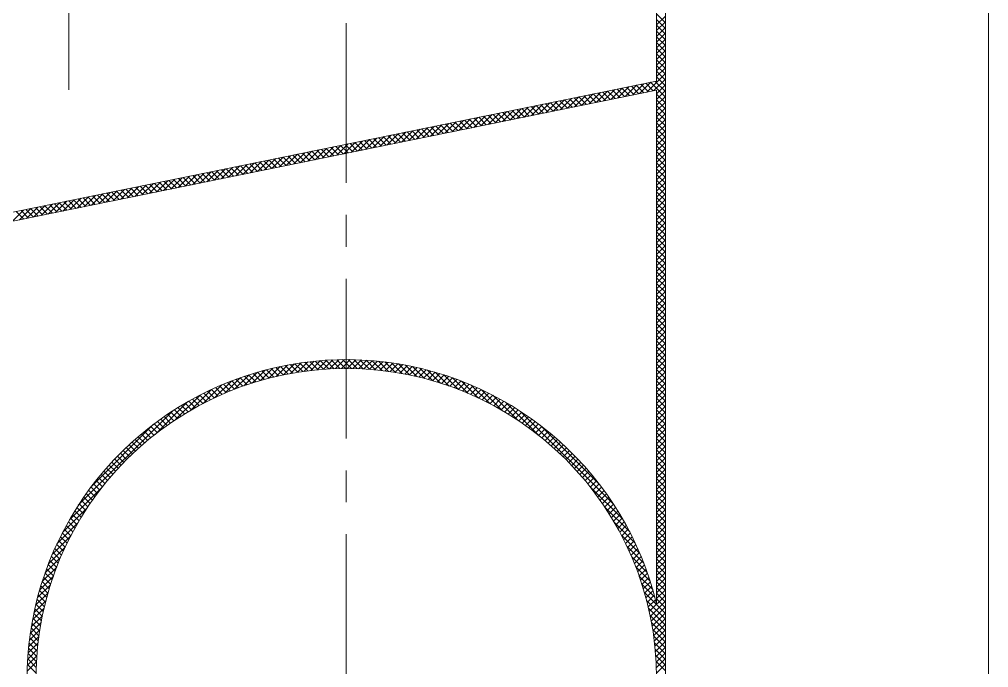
# Model space of a CAD drawing. Header units: millimetres. Extents: x 3384 to 3978, y 1077 to 1497.
# Drawn here: x 3645.96 to 3661.12, y 1142.25 to 1152.39 of the extents above; entities that cross this region are included whole.
import ezdxf

# ---------------------------------------------------------------- set-up
doc = ezdxf.new("R2010")
doc.units = ezdxf.units.MM
doc.linetypes.add('CENTERX2', pattern=[4, 2.5, -0.5, 0.5, -0.5])
for name, color, linetype, lineweight, true_color in [('1', 1, 'Continuous', 18, 0xff0000), ('2', 2, 'Continuous', 18, 0xffff00), ('3', 3, 'CENTERX2', 18, 0x00ff00)]:
    doc.layers.add(name, color=color, linetype=linetype, lineweight=lineweight, true_color=true_color)

msp = doc.modelspace()

# ---------------------------------------------------------------- linework, layer by layer
at = {"layer": '1'}
for p, q in [((3661.12028, 1198.41964), (3661.12028, 1133.16887)), ((3656.06459, 1189.51403), (3656.06459, 1142.07448)), ((3655.9262, 1180.16067), (3655.9262, 1151.42784)), ((3643.82651, 1148.96078), (3655.9262, 1151.42784)), ((3643.88261, 1148.83098), (3655.9262, 1151.2866)), ((3655.9262, 1151.2866), (3655.9262, 1143.24187))]:
    msp.add_line(p, q, dxfattribs=at)
msp.add_circle((3651.07161, 1142.07448), 4.85459, dxfattribs=at)
msp.add_arc((3651.07161, 1142.07448), 4.99298, 13.521266, 221.296095, dxfattribs=at)
at = {"layer": '2'}
for p, q in [((3656.06459, 1152.34214), (3655.9262, 1152.48053)), ((3655.9262, 1152.30706), (3656.06459, 1152.44545)), ((3656.06459, 1152.25234), (3655.9262, 1152.39073)), ((3655.9262, 1152.21726), (3656.06459, 1152.35565)), ((3656.06459, 1152.16254), (3655.9262, 1152.30093)), ((3655.9262, 1152.12745), (3656.06459, 1152.26584)), ((3656.06459, 1152.07273), (3655.9262, 1152.21112)), ((3655.9262, 1152.03765), (3656.06459, 1152.17604)), ((3656.06459, 1151.98293), (3655.9262, 1152.12132)), ((3655.9262, 1151.94785), (3656.06459, 1152.08624)), ((3656.06459, 1151.89313), (3655.9262, 1152.03152)), ((3655.9262, 1151.85805), (3656.06459, 1151.99644)), ((3656.06459, 1151.80333), (3655.9262, 1151.94172)), ((3655.9262, 1151.76824), (3656.06459, 1151.90663)), ((3656.06459, 1151.71352), (3655.9262, 1151.85191)), ((3655.9262, 1151.67844), (3656.06459, 1151.81683)), ((3656.06459, 1151.62372), (3655.9262, 1151.76211)), ((3655.9262, 1151.58864), (3656.06459, 1151.72703)), ((3656.06459, 1151.53392), (3655.9262, 1151.67231)), ((3655.9262, 1151.49884), (3656.06459, 1151.63723)), ((3656.06459, 1151.44412), (3655.9262, 1151.58251)), ((3655.65961, 1151.23225), (3655.83702, 1151.40965)), ((3655.77241, 1151.25524), (3656.06459, 1151.54742)), ((3655.88522, 1151.27824), (3656.06459, 1151.45762)), ((3656.06459, 1151.26451), (3655.90549, 1151.42361)), ((3656.06459, 1151.35431), (3655.9262, 1151.4927)), ((3654.9828, 1151.09425), (3655.16021, 1151.27166)), ((3655.0956, 1151.11725), (3655.27301, 1151.29466)), ((3655.27687, 1151.15421), (3655.15955, 1151.27152)), ((3655.2084, 1151.14025), (3655.38581, 1151.31766)), ((3655.35146, 1151.16942), (3655.23415, 1151.28673)), ((3655.42606, 1151.18462), (3655.30874, 1151.30194)), ((3655.3212, 1151.16325), (3655.49861, 1151.34066)), ((3655.50065, 1151.19983), (3655.38334, 1151.31715)), ((3655.43401, 1151.18625), (3655.61142, 1151.36366)), ((3655.57525, 1151.21504), (3655.45793, 1151.33236)), ((3655.64984, 1151.23025), (3655.53252, 1151.34757)), ((3655.54681, 1151.20925), (3655.72422, 1151.38665)), ((3655.72443, 1151.24546), (3655.60712, 1151.36278)), ((3655.79903, 1151.26067), (3655.68171, 1151.37799)), ((3655.87362, 1151.27588), (3655.7563, 1151.3932)), ((3656.06459, 1151.17471), (3655.8309, 1151.40841)), ((3655.9262, 1151.22943), (3656.06459, 1151.36782)), ((3655.9262, 1151.13963), (3656.06459, 1151.27802)), ((3654.19318, 1150.93325), (3654.37059, 1151.11066)), ((3654.30598, 1150.95625), (3654.48339, 1151.13366)), ((3654.53094, 1151.00211), (3654.41362, 1151.11943)), ((3654.41879, 1150.97925), (3654.5962, 1151.15666)), ((3654.60553, 1151.01732), (3654.48821, 1151.13464)), ((3654.53159, 1151.00225), (3654.709, 1151.17966)), ((3654.68012, 1151.03253), (3654.56281, 1151.14985)), ((3654.75472, 1151.04774), (3654.6374, 1151.16506)), ((3654.64439, 1151.02525), (3654.8218, 1151.20266)), ((3654.82931, 1151.06295), (3654.71199, 1151.18027)), ((3654.75719, 1151.04825), (3654.9346, 1151.22566)), ((3654.9039, 1151.07816), (3654.78659, 1151.19548)), ((3654.9785, 1151.09337), (3654.86118, 1151.21069)), ((3654.87, 1151.07125), (3655.04741, 1151.24866)), ((3655.05309, 1151.10858), (3654.93577, 1151.2259)), ((3655.12768, 1151.12379), (3655.01037, 1151.2411)), ((3655.20228, 1151.139), (3655.08496, 1151.25631)), ((3656.06459, 1151.08491), (3655.9262, 1151.2233)), ((3655.9262, 1151.04982), (3656.06459, 1151.18821)), ((3656.06459, 1150.9951), (3655.9262, 1151.13349)), ((3653.51637, 1150.79525), (3653.69378, 1150.97266)), ((3653.62917, 1150.81825), (3653.80658, 1150.99566)), ((3653.785, 1150.85002), (3653.66769, 1150.96734)), ((3653.74197, 1150.84125), (3653.91938, 1151.01866)), ((3653.8596, 1150.86523), (3653.74228, 1150.98255)), ((3653.93419, 1150.88044), (3653.81687, 1150.99776)), ((3653.85477, 1150.86425), (3654.03218, 1151.04166)), ((3654.00878, 1150.89565), (3653.89147, 1151.01297)), ((3654.08338, 1150.91086), (3653.96606, 1151.02818)), ((3653.96758, 1150.88725), (3654.14499, 1151.06466)), ((3654.15797, 1150.92607), (3654.04065, 1151.04339)), ((3654.08038, 1150.91025), (3654.25779, 1151.08766)), ((3654.23256, 1150.94128), (3654.11525, 1151.05859)), ((3654.30716, 1150.95649), (3654.18984, 1151.0738)), ((3654.38175, 1150.9717), (3654.26443, 1151.08901)), ((3654.45634, 1150.98691), (3654.33903, 1151.10422)), ((3655.9262, 1150.96002), (3656.06459, 1151.09841)), ((3656.06459, 1150.9053), (3655.9262, 1151.04369)), ((3655.9262, 1150.87022), (3656.06459, 1151.00861)), ((3652.72675, 1150.63425), (3652.90416, 1150.81166)), ((3652.83955, 1150.65725), (3653.01696, 1150.83466)), ((3653.03907, 1150.69793), (3652.92175, 1150.81525)), ((3652.95236, 1150.68025), (3653.12977, 1150.85766)), ((3653.11366, 1150.71314), (3652.99635, 1150.83046)), ((3653.06516, 1150.70325), (3653.24257, 1150.88066)), ((3653.18826, 1150.72835), (3653.07094, 1150.84567)), ((3653.26285, 1150.74356), (3653.14553, 1150.86088)), ((3653.17796, 1150.72625), (3653.35537, 1150.90366)), ((3653.33744, 1150.75877), (3653.22013, 1150.87608)), ((3653.29076, 1150.74925), (3653.46817, 1150.92666)), ((3653.41204, 1150.77398), (3653.29472, 1150.89129)), ((3653.48663, 1150.78919), (3653.36931, 1150.9065)), ((3653.40357, 1150.77225), (3653.58097, 1150.94966)), ((3653.56122, 1150.8044), (3653.44391, 1150.92171)), ((3653.63582, 1150.8196), (3653.5185, 1150.93692)), ((3653.71041, 1150.83481), (3653.59309, 1150.95213)), ((3656.06459, 1150.8155), (3655.9262, 1150.95389)), ((3655.9262, 1150.78042), (3656.06459, 1150.9188)), ((3656.06459, 1150.7257), (3655.9262, 1150.86409)), ((3655.9262, 1150.69061), (3656.06459, 1150.829)), ((3652.04994, 1150.49625), (3652.22735, 1150.67366)), ((3652.16274, 1150.51925), (3652.34015, 1150.69666)), ((3652.29314, 1150.54584), (3652.17582, 1150.66316)), ((3652.36773, 1150.56105), (3652.25041, 1150.67837)), ((3652.27554, 1150.54225), (3652.45295, 1150.71966)), ((3652.44232, 1150.57626), (3652.32501, 1150.69357)), ((3652.38834, 1150.56525), (3652.56575, 1150.74266)), ((3652.51692, 1150.59147), (3652.3996, 1150.70878)), ((3652.59151, 1150.60668), (3652.47419, 1150.72399)), ((3652.50115, 1150.58825), (3652.67856, 1150.76566)), ((3652.6661, 1150.62189), (3652.54879, 1150.7392)), ((3652.61395, 1150.61125), (3652.79136, 1150.78866)), ((3652.7407, 1150.63709), (3652.62338, 1150.75441)), ((3652.81529, 1150.6523), (3652.69797, 1150.76962)), ((3652.88988, 1150.66751), (3652.77257, 1150.78483)), ((3652.96448, 1150.68272), (3652.84716, 1150.80004)), ((3656.06459, 1150.63589), (3655.9262, 1150.77428)), ((3655.9262, 1150.60081), (3656.06459, 1150.7392)), ((3656.06459, 1150.54609), (3655.9262, 1150.68448)), ((3651.26032, 1150.33525), (3651.43773, 1150.51266)), ((3651.37312, 1150.35825), (3651.55053, 1150.53566)), ((3651.5472, 1150.39375), (3651.42989, 1150.51106)), ((3651.48593, 1150.38125), (3651.66334, 1150.55866)), ((3651.6218, 1150.40896), (3651.50448, 1150.52627)), ((3651.69639, 1150.42417), (3651.57907, 1150.54148)), ((3651.59873, 1150.40425), (3651.77614, 1150.58166)), ((3651.77098, 1150.43938), (3651.65367, 1150.55669)), ((3651.71153, 1150.42725), (3651.88894, 1150.60466)), ((3651.84558, 1150.45458), (3651.72826, 1150.5719)), ((3651.92017, 1150.46979), (3651.80285, 1150.58711)), ((3651.82433, 1150.45025), (3652.00174, 1150.62766)), ((3651.99476, 1150.485), (3651.87745, 1150.60232)), ((3651.93714, 1150.47325), (3652.11454, 1150.65066)), ((3652.06936, 1150.50021), (3651.95204, 1150.61753)), ((3652.14395, 1150.51542), (3652.02663, 1150.63274)), ((3652.21854, 1150.53063), (3652.10123, 1150.64795)), ((3655.9262, 1150.51101), (3656.06459, 1150.6494)), ((3656.06459, 1150.45629), (3655.9262, 1150.59468)), ((3655.9262, 1150.42121), (3656.06459, 1150.55959)), ((3656.06459, 1150.36649), (3655.9262, 1150.50488)), ((3650.4707, 1150.17426), (3650.64811, 1150.35167)), ((3650.58351, 1150.19726), (3650.76092, 1150.37467)), ((3650.80127, 1150.24166), (3650.68395, 1150.35897)), ((3650.69631, 1150.22026), (3650.87372, 1150.39767)), ((3650.87586, 1150.25687), (3650.75854, 1150.37418)), ((3650.80911, 1150.24326), (3650.98652, 1150.42067)), ((3650.95046, 1150.27207), (3650.83314, 1150.38939)), ((3651.02505, 1150.28728), (3650.90773, 1150.4046)), ((3650.92191, 1150.26626), (3651.09932, 1150.44366)), ((3651.09964, 1150.30249), (3650.98233, 1150.41981)), ((3651.03472, 1150.28925), (3651.21213, 1150.46666)), ((3651.17424, 1150.3177), (3651.05692, 1150.43502)), ((3651.24883, 1150.33291), (3651.13151, 1150.45023)), ((3651.14752, 1150.31225), (3651.32493, 1150.48966)), ((3651.32342, 1150.34812), (3651.20611, 1150.46544)), ((3651.39802, 1150.36333), (3651.2807, 1150.48065)), ((3651.47261, 1150.37854), (3651.35529, 1150.49586)), ((3655.9262, 1150.3314), (3656.06459, 1150.46979)), ((3656.06459, 1150.27668), (3655.9262, 1150.41507)), ((3655.9262, 1150.2416), (3656.06459, 1150.37999)), ((3649.79389, 1150.03626), (3649.9713, 1150.21367)), ((3649.90669, 1150.05926), (3650.0841, 1150.23667)), ((3650.05533, 1150.08956), (3649.93802, 1150.20688)), ((3650.12993, 1150.10477), (3650.01261, 1150.22209)), ((3650.0195, 1150.08226), (3650.19691, 1150.25967)), ((3650.20452, 1150.11998), (3650.0872, 1150.2373)), ((3650.1323, 1150.10526), (3650.30971, 1150.28267)), ((3650.27911, 1150.13519), (3650.1618, 1150.25251)), ((3650.35371, 1150.1504), (3650.23639, 1150.26772)), ((3650.2451, 1150.12826), (3650.42251, 1150.30567)), ((3650.4283, 1150.16561), (3650.31098, 1150.28293)), ((3650.3579, 1150.15126), (3650.53531, 1150.32867)), ((3650.50289, 1150.18082), (3650.38558, 1150.29814)), ((3650.57749, 1150.19603), (3650.46017, 1150.31335)), ((3650.65208, 1150.21124), (3650.53476, 1150.32855)), ((3650.72667, 1150.22645), (3650.60936, 1150.34376)), ((3656.06459, 1150.18688), (3655.9262, 1150.32527)), ((3655.9262, 1150.1518), (3656.06459, 1150.29019)), ((3656.06459, 1150.09708), (3655.9262, 1150.23547)), ((3655.9262, 1150.06199), (3656.06459, 1150.20038)), ((3649.00427, 1149.87526), (3649.18168, 1150.05267)), ((3649.11708, 1149.89826), (3649.29449, 1150.07567)), ((3649.3094, 1149.93747), (3649.19208, 1150.05479)), ((3649.22988, 1149.92126), (3649.40729, 1150.09867)), ((3649.38399, 1149.95268), (3649.26668, 1150.07)), ((3649.45859, 1149.96789), (3649.34127, 1150.08521)), ((3649.34268, 1149.94426), (3649.52009, 1150.12167)), ((3649.53318, 1149.9831), (3649.41586, 1150.10042)), ((3649.45548, 1149.96726), (3649.63289, 1150.14467)), ((3649.60777, 1149.99831), (3649.49046, 1150.11563)), ((3649.68237, 1150.01352), (3649.56505, 1150.13084)), ((3649.56829, 1149.99026), (3649.7457, 1150.16767)), ((3649.75696, 1150.02873), (3649.63964, 1150.14604)), ((3649.68109, 1150.01326), (3649.8585, 1150.19067)), ((3649.83155, 1150.04394), (3649.71424, 1150.16125)), ((3649.90615, 1150.05915), (3649.78883, 1150.17646)), ((3649.98074, 1150.07436), (3649.86342, 1150.19167)), ((3656.06459, 1150.00728), (3655.9262, 1150.14567)), ((3655.9262, 1149.97219), (3656.06459, 1150.11058)), ((3656.06459, 1149.91747), (3655.9262, 1150.05586)), ((3648.32746, 1149.73726), (3648.50487, 1149.91467)), ((3648.44026, 1149.76026), (3648.61767, 1149.93767)), ((3648.56347, 1149.78538), (3648.44615, 1149.9027)), ((3648.63806, 1149.80059), (3648.52074, 1149.91791)), ((3648.55307, 1149.78326), (3648.73048, 1149.96067)), ((3648.71265, 1149.8158), (3648.59534, 1149.93312)), ((3648.66587, 1149.80626), (3648.84328, 1149.98367)), ((3648.78725, 1149.83101), (3648.66993, 1149.94833)), ((3648.86184, 1149.84622), (3648.74452, 1149.96353)), ((3648.77867, 1149.82926), (3648.95608, 1150.00667)), ((3648.93643, 1149.86143), (3648.81912, 1149.97874)), ((3648.89147, 1149.85226), (3649.06888, 1150.02967)), ((3649.01103, 1149.87664), (3648.89371, 1149.99395)), ((3649.08562, 1149.89185), (3648.9683, 1150.00916)), ((3649.16021, 1149.90705), (3649.0429, 1150.02437)), ((3649.23481, 1149.92226), (3649.11749, 1150.03958)), ((3655.9262, 1149.88239), (3656.06459, 1150.02078)), ((3656.06459, 1149.82767), (3655.9262, 1149.96606)), ((3655.9262, 1149.79259), (3656.06459, 1149.93098)), ((3647.53784, 1149.57626), (3647.71525, 1149.75367)), ((3647.65065, 1149.59926), (3647.82806, 1149.77667)), ((3647.81753, 1149.63329), (3647.70022, 1149.75061)), ((3647.76345, 1149.62226), (3647.94086, 1149.79967)), ((3647.89213, 1149.6485), (3647.77481, 1149.76581)), ((3647.96672, 1149.66371), (3647.8494, 1149.78102)), ((3647.87625, 1149.64526), (3648.05366, 1149.82267)), ((3648.04131, 1149.67892), (3647.924, 1149.79623)), ((3647.98905, 1149.66826), (3648.16646, 1149.84567)), ((3648.11591, 1149.69413), (3647.99859, 1149.81144)), ((3648.1905, 1149.70934), (3648.07318, 1149.82665)), ((3648.10186, 1149.69126), (3648.27927, 1149.86867)), ((3648.26509, 1149.72454), (3648.14778, 1149.84186)), ((3648.21466, 1149.71426), (3648.39207, 1149.89167)), ((3648.33969, 1149.73975), (3648.22237, 1149.85707)), ((3648.41428, 1149.75496), (3648.29696, 1149.87228)), ((3648.48887, 1149.77017), (3648.37156, 1149.88749)), ((3656.06459, 1149.73787), (3655.9262, 1149.87626)), ((3655.9262, 1149.70278), (3656.06459, 1149.84117)), ((3656.06459, 1149.64807), (3655.9262, 1149.78646)), ((3655.9262, 1149.61298), (3656.06459, 1149.75137)), ((3646.74823, 1149.41526), (3646.92564, 1149.59267)), ((3646.86103, 1149.43826), (3647.03844, 1149.61567)), ((3647.0716, 1149.4812), (3646.95428, 1149.59851)), ((3646.97383, 1149.46126), (3647.15124, 1149.63867)), ((3647.14619, 1149.49641), (3647.02888, 1149.61372)), ((3647.08664, 1149.48426), (3647.26404, 1149.66167)), ((3647.22079, 1149.51162), (3647.10347, 1149.62893)), ((3647.29538, 1149.52682), (3647.17806, 1149.64414)), ((3647.19944, 1149.50726), (3647.37685, 1149.68467)), ((3647.36997, 1149.54203), (3647.25266, 1149.65935)), ((3647.31224, 1149.53026), (3647.48965, 1149.70767)), ((3647.44457, 1149.55724), (3647.32725, 1149.67456)), ((3647.51916, 1149.57245), (3647.40184, 1149.68977)), ((3647.42504, 1149.55326), (3647.60245, 1149.73067)), ((3647.59375, 1149.58766), (3647.47644, 1149.70498)), ((3647.66835, 1149.60287), (3647.55103, 1149.72019)), ((3647.74294, 1149.61808), (3647.62562, 1149.7354)), ((3656.06459, 1149.55826), (3655.9262, 1149.69665)), ((3655.9262, 1149.52318), (3656.06459, 1149.66157)), ((3656.06459, 1149.46846), (3655.9262, 1149.60685)), ((3646.07141, 1149.27727), (3646.24882, 1149.45468)), ((3646.18422, 1149.30027), (3646.36163, 1149.47767)), ((3646.32566, 1149.32911), (3646.20835, 1149.44642)), ((3646.40026, 1149.34431), (3646.28294, 1149.46163)), ((3646.29702, 1149.32326), (3646.47443, 1149.50067)), ((3646.47485, 1149.35952), (3646.35754, 1149.47684)), ((3646.40982, 1149.34626), (3646.58723, 1149.52367)), ((3646.54945, 1149.37473), (3646.43213, 1149.49205)), ((3646.62404, 1149.38994), (3646.50672, 1149.50726)), ((3646.52262, 1149.36926), (3646.70003, 1149.54667)), ((3646.69863, 1149.40515), (3646.58132, 1149.52247)), ((3646.63543, 1149.39226), (3646.81284, 1149.56967)), ((3646.77323, 1149.42036), (3646.65591, 1149.53768)), ((3646.84782, 1149.43557), (3646.7305, 1149.55289)), ((3646.92241, 1149.45078), (3646.8051, 1149.5681)), ((3646.99701, 1149.46599), (3646.87969, 1149.5833)), ((3655.9262, 1149.43338), (3656.06459, 1149.57177)), ((3656.06459, 1149.37866), (3655.9262, 1149.51705)), ((3655.9262, 1149.34357), (3656.06459, 1149.48196)), ((3645.84581, 1149.23127), (3646.02322, 1149.40868)), ((3646.02729, 1149.26827), (3645.90997, 1149.38559)), ((3645.95861, 1149.25427), (3646.13602, 1149.43168)), ((3646.10188, 1149.28348), (3645.98457, 1149.40079)), ((3646.17648, 1149.29869), (3646.05916, 1149.416)), ((3646.25107, 1149.3139), (3646.13375, 1149.43121)), ((3656.06459, 1149.28886), (3655.9262, 1149.42724)), ((3655.9262, 1149.25377), (3656.06459, 1149.39216)), ((3656.06459, 1149.19905), (3655.9262, 1149.33744)), ((3655.9262, 1149.16397), (3656.06459, 1149.30236)), ((3656.06459, 1149.10925), (3655.9262, 1149.24764)), ((3655.9262, 1149.07417), (3656.06459, 1149.21256)), ((3656.06459, 1149.01945), (3655.9262, 1149.15784)), ((3655.9262, 1148.98436), (3656.06459, 1149.12275)), ((3656.06459, 1148.92965), (3655.9262, 1149.06803)), ((3655.9262, 1148.89456), (3656.06459, 1149.03295)), ((3656.06459, 1148.83984), (3655.9262, 1148.97823)), ((3655.9262, 1148.80476), (3656.06459, 1148.94315)), ((3656.06459, 1148.75004), (3655.9262, 1148.88843)), ((3655.9262, 1148.71496), (3656.06459, 1148.85335)), ((3656.06459, 1148.66024), (3655.9262, 1148.79863)), ((3655.9262, 1148.62515), (3656.06459, 1148.76354)), ((3656.06459, 1148.57043), (3655.9262, 1148.70882)), ((3655.9262, 1148.53535), (3656.06459, 1148.67374)), ((3656.06459, 1148.48063), (3655.9262, 1148.61902)), ((3655.9262, 1148.44555), (3656.06459, 1148.58394)), ((3656.06459, 1148.39083), (3655.9262, 1148.52922)), ((3655.9262, 1148.35575), (3656.06459, 1148.49414)), ((3656.06459, 1148.30103), (3655.9262, 1148.43942)), ((3655.9262, 1148.26594), (3656.06459, 1148.40433)), ((3656.06459, 1148.21122), (3655.9262, 1148.34961)), ((3655.9262, 1148.17614), (3656.06459, 1148.31453)), ((3656.06459, 1148.12142), (3655.9262, 1148.25981)), ((3655.9262, 1148.08634), (3656.06459, 1148.22473)), ((3656.06459, 1148.03162), (3655.9262, 1148.17001)), ((3655.9262, 1147.99654), (3656.06459, 1148.13493)), ((3656.06459, 1147.94182), (3655.9262, 1148.08021)), ((3655.9262, 1147.90673), (3656.06459, 1148.04512)), ((3656.06459, 1147.85201), (3655.9262, 1147.9904)), ((3655.9262, 1147.81693), (3656.06459, 1147.95532)), ((3656.06459, 1147.76221), (3655.9262, 1147.9006)), ((3655.9262, 1147.72713), (3656.06459, 1147.86552)), ((3656.06459, 1147.67241), (3655.9262, 1147.8108)), ((3655.9262, 1147.63733), (3656.06459, 1147.77572)), ((3656.06459, 1147.58261), (3655.9262, 1147.721)), ((3655.9262, 1147.54752), (3656.06459, 1147.68591)), ((3656.06459, 1147.4928), (3655.9262, 1147.63119)), ((3655.9262, 1147.45772), (3656.06459, 1147.59611)), ((3656.06459, 1147.403), (3655.9262, 1147.54139)), ((3655.9262, 1147.36792), (3656.06459, 1147.50631)), ((3656.06459, 1147.3132), (3655.9262, 1147.45159)), ((3655.9262, 1147.27812), (3656.06459, 1147.4165)), ((3656.06459, 1147.2234), (3655.9262, 1147.36179)), ((3655.9262, 1147.18831), (3656.06459, 1147.3267)), ((3656.06459, 1147.13359), (3655.9262, 1147.27198)), ((3655.9262, 1147.09851), (3656.06459, 1147.2369)), ((3656.06459, 1147.04379), (3655.9262, 1147.18218)), ((3650.19991, 1146.85017), (3650.36727, 1147.01754)), ((3650.30821, 1146.86868), (3650.47071, 1147.03117)), ((3650.46944, 1146.89158), (3650.34649, 1147.01453)), ((3650.41362, 1146.88428), (3650.57172, 1147.04238)), ((3650.54987, 1146.90096), (3650.42536, 1147.02546)), ((3650.63154, 1146.90909), (3650.50537, 1147.03525)), ((3650.51636, 1146.89722), (3650.67047, 1147.05132)), ((3650.7145, 1146.91592), (3650.58658, 1147.04385)), ((3650.61666, 1146.90771), (3650.76712, 1147.05817)), ((3650.79883, 1146.9214), (3650.66902, 1147.05121)), ((3650.71468, 1146.91594), (3650.8618, 1147.06305)), ((3650.88456, 1146.92547), (3650.75276, 1147.05727)), ((3650.8106, 1146.92205), (3650.95464, 1147.06609)), ((3650.97179, 1146.92805), (3650.83785, 1147.06199)), ((3650.90455, 1146.9262), (3651.04575, 1147.0674)), ((3651.06058, 1146.92906), (3650.92435, 1147.06529)), ((3650.99665, 1146.9285), (3651.13521, 1147.06706)), ((3651.15102, 1146.92842), (3651.01233, 1147.06711)), ((3651.08701, 1146.92905), (3651.22312, 1147.06516)), ((3651.2432, 1146.92604), (3651.10187, 1147.06737)), ((3651.17572, 1146.92796), (3651.30955, 1147.06179)), ((3651.33724, 1146.9218), (3651.19306, 1147.06599)), ((3651.26287, 1146.92531), (3651.39457, 1147.05701)), ((3651.43326, 1146.91558), (3651.28599, 1147.06286)), ((3651.34854, 1146.92117), (3651.47824, 1147.05088)), ((3651.5314, 1146.90725), (3651.38077, 1147.05788)), ((3651.43279, 1146.91562), (3651.56063, 1147.04346)), ((3651.63181, 1146.89664), (3651.47752, 1147.05094)), ((3651.51569, 1146.90872), (3651.64177, 1147.0348)), ((3651.73468, 1146.88358), (3651.57637, 1147.04188)), ((3651.5973, 1146.90053), (3651.72173, 1147.02496)), ((3651.84021, 1146.86784), (3651.67749, 1147.03057)), ((3651.67767, 1146.89109), (3651.80054, 1147.01397)), ((3651.94867, 1146.84919), (3651.78106, 1147.0168)), ((3655.9262, 1147.00871), (3656.06459, 1147.1471)), ((3656.06459, 1146.95399), (3655.9262, 1147.09238)), ((3655.9262, 1146.91891), (3656.06459, 1147.05729)), ((3649.46721, 1146.65629), (3649.68075, 1146.86983)), ((3649.60201, 1146.70129), (3649.80481, 1146.90409)), ((3649.79467, 1146.75812), (3649.68247, 1146.87033)), ((3649.73075, 1146.74023), (3649.92441, 1146.93389)), ((3649.86569, 1146.77691), (3649.75253, 1146.89007)), ((3649.93763, 1146.79477), (3649.82346, 1146.90894)), ((3649.8543, 1146.77398), (3650.04007, 1146.95975)), ((3650.01051, 1146.81169), (3649.89529, 1146.92692)), ((3650.08437, 1146.82763), (3649.96803, 1146.94398)), ((3649.97334, 1146.80321), (3650.15222, 1146.98209)), ((3650.15924, 1146.84257), (3650.04172, 1146.96009)), ((3650.0884, 1146.82847), (3650.26119, 1147.00125)), ((3650.23514, 1146.85647), (3650.11637, 1146.97524)), ((3650.31212, 1146.8693), (3650.19203, 1146.98938)), ((3650.3902, 1146.88101), (3650.26873, 1147.00249)), ((3651.75685, 1146.88047), (3651.87825, 1147.00187)), ((3651.83488, 1146.8687), (3651.9549, 1146.98871)), ((3652.06034, 1146.82732), (3651.88727, 1147.00039)), ((3651.9118, 1146.85581), (3652.03051, 1146.97452)), ((3651.98765, 1146.84186), (3652.10512, 1146.95933)), ((3652.17558, 1146.80188), (3651.99639, 1146.98107)), ((3652.06247, 1146.82688), (3652.17876, 1146.94317)), ((3652.29483, 1146.77244), (3652.1087, 1146.95857)), ((3652.13628, 1146.81089), (3652.25145, 1146.92606)), ((3652.20912, 1146.79392), (3652.32324, 1146.90804)), ((3652.41862, 1146.73845), (3652.22454, 1146.93253)), ((3652.28101, 1146.77601), (3652.39413, 1146.88913)), ((3652.54763, 1146.69924), (3652.34435, 1146.90252)), ((3652.35198, 1146.75718), (3652.46414, 1146.86934)), ((3652.68275, 1146.65392), (3652.46864, 1146.86804)), ((3656.06459, 1146.86419), (3655.9262, 1147.00258)), ((3655.9262, 1146.8291), (3656.06459, 1146.96749)), ((3656.06459, 1146.77438), (3655.9262, 1146.91277)), ((3655.9262, 1146.7393), (3656.06459, 1146.87769)), ((3649.01205, 1146.47053), (3649.27426, 1146.73274)), ((3649.17426, 1146.54294), (3649.41646, 1146.78515)), ((3649.32153, 1146.60265), (3649.21481, 1146.70937)), ((3649.38669, 1146.62729), (3649.2793, 1146.73468)), ((3649.32517, 1146.60406), (3649.55159, 1146.83047)), ((3649.45263, 1146.65116), (3649.34453, 1146.75925)), ((3649.51936, 1146.67422), (3649.41053, 1146.78306)), ((3649.58692, 1146.69647), (3649.4773, 1146.80608)), ((3649.65531, 1146.71788), (3649.54487, 1146.82832)), ((3649.72455, 1146.73844), (3649.61326, 1146.84974)), ((3652.42206, 1146.73746), (3652.53332, 1146.84871)), ((3652.49126, 1146.71686), (3652.60166, 1146.82725)), ((3652.55961, 1146.6954), (3652.66919, 1146.80498)), ((3652.82518, 1146.6013), (3652.59808, 1146.8284)), ((3652.62713, 1146.67312), (3652.73592, 1146.78191)), ((3652.69382, 1146.65001), (3652.80188, 1146.75807)), ((3652.97659, 1146.53969), (3652.73352, 1146.78276)), ((3652.75973, 1146.62611), (3652.86708, 1146.73347)), ((3653.13943, 1146.46666), (3652.8761, 1146.72998)), ((3656.06459, 1146.68458), (3655.9262, 1146.82297)), ((3655.9262, 1146.6495), (3656.06459, 1146.78789)), ((3656.06459, 1146.59478), (3655.9262, 1146.73317)), ((3648.63548, 1146.27357), (3648.96164, 1146.59974)), ((3648.83472, 1146.38301), (3649.12341, 1146.6717)), ((3649.007, 1146.46817), (3648.90316, 1146.572)), ((3649.06845, 1146.49652), (3648.96409, 1146.60088)), ((3649.13061, 1146.52416), (3649.02571, 1146.62906)), ((3649.19351, 1146.55107), (3649.08803, 1146.65654)), ((3649.25714, 1146.57723), (3649.15106, 1146.68332)), ((3652.82484, 1146.60143), (3652.93153, 1146.70811)), ((3652.8892, 1146.57598), (3652.99525, 1146.68203)), ((3652.95279, 1146.54977), (3653.05824, 1146.65522)), ((3653.01565, 1146.52283), (3653.12053, 1146.6277)), ((3653.31763, 1146.37825), (3653.02742, 1146.66846)), ((3653.07778, 1146.49515), (3653.18211, 1146.59948)), ((3653.1392, 1146.46676), (3653.24301, 1146.57058)), ((3653.51821, 1146.26747), (3653.1898, 1146.59589)), ((3655.9262, 1146.55969), (3656.06459, 1146.69808)), ((3656.06459, 1146.50498), (3655.9262, 1146.64337)), ((3655.9262, 1146.46989), (3656.06459, 1146.60828)), ((3648.08023, 1145.89792), (3648.58858, 1146.40628)), ((3648.39979, 1146.12769), (3648.78541, 1146.51331)), ((3648.71014, 1146.31601), (3648.60851, 1146.41764)), ((3648.76816, 1146.34779), (3648.66614, 1146.44982)), ((3648.82685, 1146.37891), (3648.72441, 1146.48135)), ((3648.88621, 1146.40935), (3648.78333, 1146.51223)), ((3648.94626, 1146.43911), (3648.84291, 1146.54245)), ((3653.1999, 1146.43767), (3653.30323, 1146.54099)), ((3653.25992, 1146.40788), (3653.36278, 1146.51074)), ((3653.31925, 1146.37741), (3653.42167, 1146.47983)), ((3653.75636, 1146.11913), (3653.36686, 1146.50863)), ((3653.3779, 1146.34626), (3653.47991, 1146.44826)), ((3653.43589, 1146.31444), (3653.5375, 1146.41605)), ((3656.06459, 1146.41517), (3655.9262, 1146.55356)), ((3655.9262, 1146.38009), (3656.06459, 1146.51848)), ((3656.06459, 1146.32537), (3655.9262, 1146.46376)), ((3655.9262, 1146.29029), (3656.06459, 1146.42868)), ((3646.88006, 1144.78756), (3648.35853, 1146.26603)), ((3648.4846, 1146.18234), (3648.38433, 1146.28262)), ((3648.54002, 1146.21672), (3648.43944, 1146.31731)), ((3648.59608, 1146.25047), (3648.49517, 1146.35138)), ((3648.65279, 1146.28356), (3648.55153, 1146.38482)), ((3653.49321, 1146.28196), (3653.59445, 1146.38321)), ((3653.54988, 1146.24883), (3653.65078, 1146.34973)), ((3654.08353, 1145.88176), (3653.56494, 1146.40035)), ((3653.60591, 1146.21506), (3653.70648, 1146.31563)), ((3653.6613, 1146.18064), (3653.76156, 1146.28091)), ((3655.25505, 1144.80005), (3653.79718, 1146.25792)), ((3656.06459, 1146.23557), (3655.9262, 1146.37396)), ((3655.9262, 1146.20048), (3656.06459, 1146.33887)), ((3656.06459, 1146.14577), (3655.9262, 1146.28416)), ((3648.26921, 1146.03852), (3648.16996, 1146.13777)), ((3648.32213, 1146.07541), (3648.22265, 1146.17489)), ((3648.37566, 1146.11168), (3648.27594, 1146.2114)), ((3648.42982, 1146.14732), (3648.32983, 1146.24731)), ((3653.71605, 1146.1456), (3653.81603, 1146.24557)), ((3653.77018, 1146.10992), (3653.86989, 1146.20963)), ((3653.82369, 1146.07362), (3653.92315, 1146.17309)), ((3653.87657, 1146.03671), (3653.97581, 1146.13595)), ((3655.9262, 1146.11068), (3656.06459, 1146.24907)), ((3656.06459, 1146.05596), (3655.9262, 1146.19435)), ((3655.9262, 1146.02088), (3656.06459, 1146.15927)), ((3656.06459, 1145.96616), (3655.9262, 1146.10455)), ((3647.09021, 1145.08751), (3648.05857, 1146.05588)), ((3648.06364, 1145.88489), (3647.96512, 1145.9834)), ((3648.11412, 1145.9242), (3648.01545, 1146.02287)), ((3648.16521, 1145.96292), (3648.06637, 1146.06176)), ((3648.2169, 1146.00103), (3648.11787, 1146.10006)), ((3653.92885, 1145.99918), (3654.02787, 1146.09821)), ((3653.98051, 1145.96104), (3654.07935, 1146.05988)), ((3654.03157, 1145.9223), (3654.13023, 1146.02096)), ((3654.08203, 1145.88295), (3654.18053, 1145.98146)), ((3655.0391, 1145.1058), (3654.10293, 1146.04197)), ((3655.9262, 1145.93108), (3656.06459, 1146.06947)), ((3656.06459, 1145.87636), (3655.9262, 1146.01475)), ((3655.9262, 1145.84127), (3656.06459, 1145.97966)), ((3647.86766, 1145.72165), (3647.76961, 1145.8197)), ((3647.91577, 1145.76335), (3647.81762, 1145.86149)), ((3647.96446, 1145.80446), (3647.86621, 1145.90271)), ((3648.01375, 1145.84497), (3647.91538, 1145.94334)), ((3654.13188, 1145.84301), (3654.23025, 1145.94137)), ((3654.18114, 1145.80246), (3654.27939, 1145.90071)), ((3654.22981, 1145.76133), (3654.32795, 1145.85947)), ((3654.27788, 1145.7196), (3654.37593, 1145.81765)), ((3656.06459, 1145.78656), (3655.9262, 1145.92495)), ((3655.9262, 1145.75147), (3656.06459, 1145.88986)), ((3656.06459, 1145.69675), (3655.9262, 1145.83514)), ((3655.9262, 1145.66167), (3656.06459, 1145.80006)), ((3647.7269, 1145.593), (3647.62901, 1145.69089)), ((3647.77323, 1145.63647), (3647.67531, 1145.7344)), ((3647.82015, 1145.67936), (3647.72217, 1145.77734)), ((3654.32536, 1145.67728), (3654.42334, 1145.77526)), ((3654.37226, 1145.63437), (3654.47018, 1145.73229)), ((3654.41856, 1145.59087), (3654.51645, 1145.68875)), ((3656.06459, 1145.60695), (3655.9262, 1145.74534)), ((3655.9262, 1145.57187), (3656.06459, 1145.71026)), ((3656.06459, 1145.51715), (3655.9262, 1145.65554)), ((3647.54745, 1145.41325), (3647.44956, 1145.51114)), ((3647.59143, 1145.45907), (3647.49356, 1145.55693)), ((3647.636, 1145.5043), (3647.53814, 1145.60216)), ((3647.68116, 1145.54895), (3647.58329, 1145.64681)), ((3654.46428, 1145.54678), (3654.56214, 1145.64464)), ((3654.50941, 1145.50211), (3654.60726, 1145.59996)), ((3654.55395, 1145.45685), (3654.65181, 1145.55471)), ((3654.5979, 1145.411), (3654.69579, 1145.50889)), ((3655.9262, 1145.48206), (3656.06459, 1145.62045)), ((3656.06459, 1145.42735), (3655.9262, 1145.56573)), ((3655.9262, 1145.39226), (3656.06459, 1145.53065)), ((3647.41903, 1145.27226), (3647.32097, 1145.37032)), ((3647.46125, 1145.31984), (3647.36326, 1145.41783)), ((3647.50405, 1145.36684), (3647.40612, 1145.46477)), ((3654.64127, 1145.36456), (3654.7392, 1145.4625)), ((3654.68404, 1145.31753), (3654.78204, 1145.41553)), ((3654.72623, 1145.26992), (3654.8243, 1145.36799)), ((3656.06459, 1145.33754), (3655.9262, 1145.47593)), ((3655.9262, 1145.30246), (3656.06459, 1145.44085)), ((3656.06459, 1145.24774), (3655.9262, 1145.38613)), ((3655.9262, 1145.21266), (3656.06459, 1145.35105)), ((3647.29594, 1145.12594), (3647.19755, 1145.22433)), ((3647.33637, 1145.17531), (3647.23811, 1145.27357)), ((3647.37741, 1145.22408), (3647.27925, 1145.32223)), ((3654.76782, 1145.22171), (3654.86599, 1145.31987)), ((3654.80883, 1145.17291), (3654.9071, 1145.27118)), ((3654.84923, 1145.12352), (3654.94763, 1145.22191)), ((3656.06459, 1145.15794), (3655.9262, 1145.29633)), ((3655.9262, 1145.12285), (3656.06459, 1145.26124)), ((3656.06459, 1145.06814), (3655.9262, 1145.20652)), ((3646.73981, 1144.55751), (3647.24816, 1145.06586)), ((3647.17822, 1144.97425), (3647.07936, 1145.07312)), ((3647.21686, 1145.02541), (3647.11817, 1145.1241)), ((3647.2561, 1145.07598), (3647.15757, 1145.17451)), ((3655.39748, 1144.56781), (3654.87889, 1145.0864)), ((3654.88904, 1145.07352), (3654.98758, 1145.17206)), ((3654.92825, 1145.02293), (3655.02695, 1145.12163)), ((3654.96686, 1144.97174), (3655.06574, 1145.07061)), ((3655.9262, 1145.03305), (3656.06459, 1145.17144)), ((3656.06459, 1144.97833), (3655.9262, 1145.11672)), ((3655.9262, 1144.94325), (3656.06459, 1145.08164)), ((3647.06597, 1144.8171), (3646.96646, 1144.9166)), ((3647.10277, 1144.87009), (3647.0035, 1144.96937)), ((3647.14019, 1144.92247), (3647.04113, 1145.02154)), ((3655.00486, 1144.91993), (3655.10393, 1145.01901)), ((3655.04225, 1144.86752), (3655.14154, 1144.96681)), ((3655.07903, 1144.81449), (3655.17855, 1144.91401)), ((3656.06459, 1144.88853), (3655.9262, 1145.02692)), ((3655.9262, 1144.85345), (3656.06459, 1144.99184)), ((3656.06459, 1144.79873), (3655.9262, 1144.93712)), ((3655.9262, 1144.76364), (3656.06459, 1144.90203)), ((3646.63278, 1144.36067), (3647.0184, 1144.74629)), ((3646.95928, 1144.65437), (3646.85896, 1144.75469)), ((3646.99422, 1144.70924), (3646.89419, 1144.80927)), ((3647.02978, 1144.76348), (3646.93002, 1144.86324)), ((3655.11518, 1144.76085), (3655.21495, 1144.86062)), ((3655.50576, 1144.36973), (3655.11625, 1144.75924)), ((3655.15072, 1144.70658), (3655.25076, 1144.80662)), ((3655.18562, 1144.65168), (3655.28595, 1144.75201)), ((3656.06459, 1144.70892), (3655.9262, 1144.84731)), ((3655.9262, 1144.67384), (3656.06459, 1144.81223)), ((3656.06459, 1144.61912), (3655.9262, 1144.75751)), ((3646.8583, 1144.48594), (3646.757, 1144.58725)), ((3646.89132, 1144.54273), (3646.79036, 1144.64369)), ((3646.92498, 1144.59887), (3646.82435, 1144.6995)), ((3655.21989, 1144.59615), (3655.32053, 1144.69679)), ((3655.25352, 1144.53998), (3655.3545, 1144.64095)), ((3655.9262, 1144.58404), (3656.06459, 1144.72243)), ((3656.06459, 1144.52932), (3655.9262, 1144.66771)), ((3655.9262, 1144.49424), (3656.06459, 1144.63263)), ((3646.54635, 1144.18444), (3646.87252, 1144.51061)), ((3646.79424, 1144.3704), (3646.69217, 1144.47248)), ((3646.82594, 1144.4285), (3646.72426, 1144.53018)), ((3655.59302, 1144.19267), (3655.2646, 1144.52109)), ((3655.28651, 1144.48316), (3655.38783, 1144.58448)), ((3655.31883, 1144.42568), (3655.42053, 1144.52738)), ((3655.3505, 1144.36755), (3655.4526, 1144.46964)), ((3656.06459, 1144.43952), (3655.9262, 1144.57791)), ((3655.9262, 1144.40443), (3656.06459, 1144.54282)), ((3656.06459, 1144.34971), (3655.9262, 1144.4881)), ((3655.9262, 1144.31463), (3656.06459, 1144.45302)), ((3646.47439, 1144.02268), (3646.76308, 1144.31137)), ((3646.7032, 1144.19204), (3646.59979, 1144.29545)), ((3646.73286, 1144.25218), (3646.62992, 1144.35512)), ((3646.76321, 1144.31163), (3646.66072, 1144.41412)), ((3655.66559, 1144.0303), (3655.37538, 1144.32051)), ((3655.3815, 1144.30874), (3655.48402, 1144.41126)), ((3655.41182, 1144.24926), (3655.51478, 1144.35222)), ((3655.44145, 1144.18909), (3655.54488, 1144.29252)), ((3656.06459, 1144.25991), (3655.9262, 1144.3983)), ((3655.9262, 1144.22483), (3656.06459, 1144.36322)), ((3656.06459, 1144.17011), (3655.9262, 1144.3085)), ((3646.41334, 1143.87183), (3646.67555, 1144.13404)), ((3646.64596, 1144.06967), (3646.54154, 1144.17409)), ((3646.67423, 1144.13121), (3646.57032, 1144.23511)), ((3655.72711, 1143.87897), (3655.46378, 1144.1423)), ((3655.47038, 1144.12822), (3655.57431, 1144.23215)), ((3655.49861, 1144.06665), (3655.60306, 1144.1711)), ((3655.9262, 1144.13503), (3656.06459, 1144.27342)), ((3656.06459, 1144.08031), (3655.9262, 1144.2187)), ((3655.9262, 1144.04522), (3656.06459, 1144.18361)), ((3646.56553, 1143.88069), (3646.45937, 1143.98685)), ((3646.59161, 1143.94442), (3646.48605, 1144.04997)), ((3646.61842, 1144.00741), (3646.51345, 1144.11238)), ((3655.52612, 1144.00435), (3655.63112, 1144.10935)), ((3655.5529, 1143.94133), (3655.65848, 1144.04691)), ((3655.57893, 1143.87756), (3655.68513, 1143.98375)), ((3656.06459, 1143.9905), (3655.9262, 1144.12889)), ((3655.9262, 1143.95542), (3656.06459, 1144.09381)), ((3656.06459, 1143.9007), (3655.9262, 1144.03909)), ((3655.9262, 1143.86562), (3656.06459, 1144.00401)), ((3646.36094, 1143.72963), (3646.60315, 1143.97183)), ((3646.51567, 1143.75095), (3646.40819, 1143.85842)), ((3646.54022, 1143.8162), (3646.43341, 1143.92301)), ((3655.77989, 1143.73639), (3655.53682, 1143.97946)), ((3655.60421, 1143.81304), (3655.71105, 1143.91987)), ((3655.62872, 1143.74774), (3655.73623, 1143.85525)), ((3656.06459, 1143.8109), (3655.9262, 1143.94929)), ((3655.9262, 1143.77582), (3656.06459, 1143.91421)), ((3656.06459, 1143.7211), (3655.9262, 1143.85949)), ((3646.27625, 1143.46533), (3646.48979, 1143.67887)), ((3646.31562, 1143.5945), (3646.54203, 1143.82091)), ((3646.46895, 1143.61806), (3646.36002, 1143.72699)), ((3646.49191, 1143.6849), (3646.38372, 1143.79309)), ((3655.82553, 1143.60095), (3655.59842, 1143.82805)), ((3655.86517, 1143.47151), (3655.65105, 1143.68562)), ((3655.65244, 1143.68166), (3655.76067, 1143.78989)), ((3655.67536, 1143.61478), (3655.78433, 1143.72375)), ((3655.9262, 1143.68601), (3656.06459, 1143.8244)), ((3656.06459, 1143.63129), (3655.9262, 1143.76968)), ((3655.9262, 1143.59621), (3656.06459, 1143.7346)), ((3656.06459, 1143.54149), (3655.9262, 1143.67988)), ((3646.242, 1143.34128), (3646.4448, 1143.54407)), ((3646.42551, 1143.4819), (3646.31496, 1143.59244)), ((3646.44681, 1143.5504), (3646.33709, 1143.66012)), ((3655.89965, 1143.34722), (3655.69637, 1143.5505)), ((3655.69746, 1143.54708), (3655.80722, 1143.65684)), ((3655.71873, 1143.47854), (3655.82931, 1143.58912)), ((3655.9262, 1143.50641), (3656.06459, 1143.6448)), ((3656.06459, 1143.45169), (3655.9262, 1143.59008)), ((3655.9262, 1143.41661), (3656.06459, 1143.55499)), ((3646.2122, 1143.22168), (3646.40586, 1143.41533)), ((3646.36682, 1143.27118), (3646.25353, 1143.38446)), ((3646.38549, 1143.34231), (3646.27316, 1143.45464)), ((3646.40506, 1143.41254), (3646.29365, 1143.52396)), ((3656.06459, 1143.09248), (3655.73558, 1143.42149)), ((3655.73913, 1143.40914), (3655.85059, 1143.52059)), ((3655.75866, 1143.33886), (3655.87103, 1143.45123)), ((3655.77728, 1143.26768), (3655.89062, 1143.38102)), ((3655.81172, 1143.12252), (3656.06459, 1143.37539)), ((3656.06459, 1143.36189), (3655.9262, 1143.50028)), ((3655.9262, 1143.3268), (3656.06459, 1143.46519)), ((3656.06459, 1143.27208), (3655.9262, 1143.41047)), ((3646.18634, 1143.10601), (3646.37211, 1143.29178)), ((3646.33229, 1143.12611), (3646.21692, 1143.24148)), ((3646.34908, 1143.19912), (3646.23478, 1143.31342)), ((3656.06459, 1143.00268), (3655.76957, 1143.2977)), ((3655.79498, 1143.19558), (3655.90933, 1143.30993)), ((3655.82749, 1143.04848), (3656.06459, 1143.28559)), ((3656.06459, 1143.18228), (3655.9262, 1143.32067)), ((3646.164, 1142.99387), (3646.34288, 1143.17275)), ((3646.30167, 1142.97712), (3646.18399, 1143.0948)), ((3646.31647, 1143.05212), (3646.19998, 1143.16861)), ((3656.06459, 1142.91287), (3655.79901, 1143.17846)), ((3655.84224, 1142.97344), (3656.06459, 1143.19578)), ((3655.85596, 1142.89735), (3656.06459, 1143.10598)), ((3646.12855, 1142.77882), (3646.29592, 1142.94618)), ((3646.14483, 1142.8849), (3646.31762, 1143.05769)), ((3646.27522, 1142.82397), (3646.15496, 1142.94422)), ((3646.2879, 1142.90108), (3646.16897, 1143.02002)), ((3656.06459, 1142.82307), (3655.82445, 1143.06321)), ((3656.06459, 1142.73327), (3655.84632, 1142.95154)), ((3655.86859, 1142.82018), (3656.06459, 1143.01618)), ((3655.88011, 1142.74189), (3656.06459, 1142.92638)), ((3646.11491, 1142.67538), (3646.27741, 1142.83787)), ((3646.25323, 1142.66635), (3646.13008, 1142.78949)), ((3646.26364, 1142.74574), (3646.14199, 1142.8674)), ((3656.06459, 1142.64347), (3655.86497, 1142.84309)), ((3655.89046, 1142.66245), (3656.06459, 1142.83657)), ((3646.09476, 1142.47562), (3646.24887, 1142.62973)), ((3646.10371, 1142.57437), (3646.26181, 1142.73247)), ((3646.23605, 1142.50393), (3646.10966, 1142.63031)), ((3646.24401, 1142.58576), (3646.1193, 1142.71048)), ((3656.06459, 1142.55366), (3655.88071, 1142.73755)), ((3656.06459, 1142.46386), (3655.89377, 1142.63468)), ((3655.89962, 1142.5818), (3656.06459, 1142.74677)), ((3655.90753, 1142.4999), (3656.06459, 1142.65697)), ((3646.08792, 1142.37897), (3646.23838, 1142.52943)), ((3646.22408, 1142.33629), (3646.09402, 1142.46634)), ((3646.22938, 1142.42079), (3646.10122, 1142.54895)), ((3656.06459, 1142.37406), (3655.90438, 1142.53427)), ((3655.91413, 1142.4167), (3656.06459, 1142.56717)), ((3655.91936, 1142.33213), (3656.06459, 1142.47736)), ((3646.07999, 1142.19144), (3646.22403, 1142.33548)), ((3646.08303, 1142.28428), (3646.23015, 1142.4314)), ((3646.2202, 1142.25037), (3646.08813, 1142.38244)), ((3656.06459, 1142.28426), (3655.91271, 1142.43614)), ((3656.06459, 1142.19445), (3655.91893, 1142.34012)), ((3655.92317, 1142.24614), (3656.06459, 1142.38756)), ((3646.21782, 1142.16294), (3646.08359, 1142.29717)), ((3655.92547, 1142.15864), (3656.06459, 1142.29776))]:
    msp.add_line(p, q, dxfattribs=at)
at = {"layer": '3'}
for p, q in [((3646.73161, 1151.28968), (3646.73161, 1180.76424)), ((3651.07161, 1152.33448), (3651.07161, 1135.07404))]:
    msp.add_line(p, q, dxfattribs=at)

doc.saveas('drawing.dxf')
